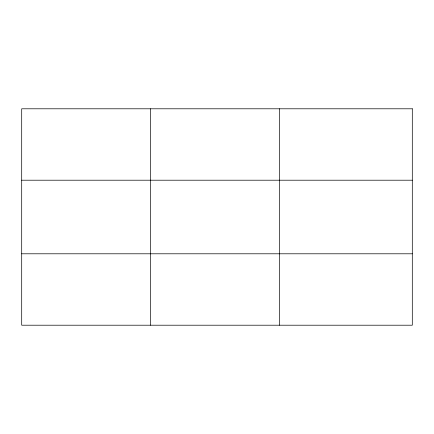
<?xml version="1.0" encoding="UTF-8"?>
<svg xmlns="http://www.w3.org/2000/svg" width="434" height="434" viewBox="0 0 434 434"><rect width="100%" height="100%" fill="white"/><g stroke="black" fill="none" stroke-linecap="round" stroke-linejoin="round"><path stroke-width="0.65" d="M150.598 325.207L150.598 108.793M279.496 325.207L279.496 108.793M21.7 180.208L412.3 180.208M21.7 253.792L412.3 253.792M412.3 108.793L412.3 325.207L21.7 325.207L21.7 108.793L412.3 108.793"/></g></svg>
